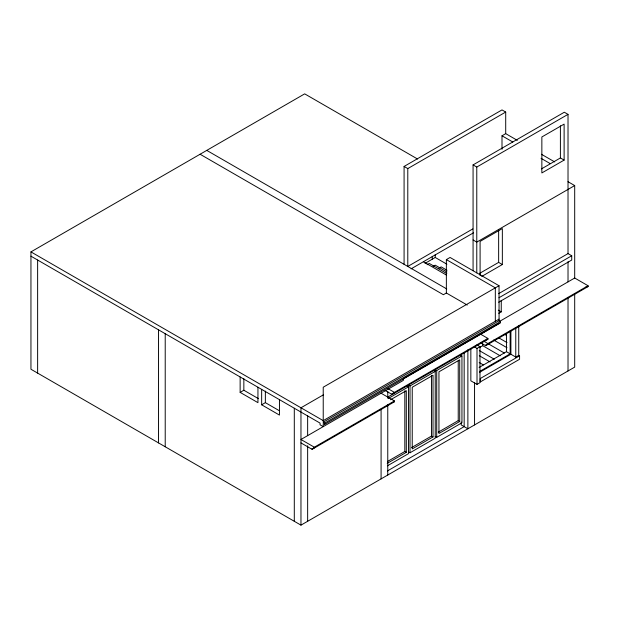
<?xml version="1.0" encoding="UTF-8"?>
<svg xmlns="http://www.w3.org/2000/svg" width="619" height="619" viewBox="0 0 619 619"><rect width="100%" height="100%" fill="white"/><g stroke="black" fill="none" stroke-linecap="round" stroke-linejoin="round"><path stroke-width="0.93" d="M574.695 293.963L574.695 367.113L300.966 525.144L30.95 369.249L30.95 251.887L304.68 93.856L417.554 159.021M404.083 264.313L404.083 166.449L502.001 109.911L505.708 112.054L505.708 133.642L517.337 140.358M404.083 166.449L407.789 168.585L505.708 112.054M502.001 149.303L502.001 135.785L505.708 133.642M473.071 270.735L473.071 164.902L564.311 112.225L568.018 114.368L568.018 253.604L498.581 293.692M473.071 164.902L476.777 167.045L568.018 114.368M541.447 168.902L560.404 157.953L564.118 160.097L564.118 124.117L541.857 136.969L541.857 172.941L564.118 160.097M472.823 228.906L407.789 266.449L407.789 168.585M411.07 268.855L473.558 232.775M424.99 263.385L435.234 257.473L446.887 264.197M427.079 264.746L429.3 263.462L446.825 273.583M433.014 266.464L435.234 265.18L446.918 271.927M467.229 305.051L446.361 293.004L446.361 259.601L450.075 257.458L499.03 285.723L499.076 320.82M499.394 321.501L574.695 278.024L574.695 185.568L476.777 242.106L473.071 239.963M438.948 268.174L441.169 266.89L447.011 270.263M240.141 376.956L240.141 392.376L243.847 390.233L258.417 398.644M479.686 273.335L498.643 262.394L502.349 264.537L502.349 228.558L480.096 241.402L480.096 275.486M446.361 293.004L443.397 294.721L200.084 154.239M481.744 276.43L502.349 264.537M261.651 389.382L261.651 404.795L265.365 402.659L279.123 410.598M499.03 285.723L323.226 387.223L323.226 422.197L324.704 423.056L500.516 321.555L500.516 322.839L324.704 424.34L323.226 423.489L323.226 426.638L320.046 424.804L320.046 423.094L30.95 256.181M323.52 394.767L300.966 407.782L300.966 525.144M498.937 297.77L571.732 255.748L571.732 260.042L498.69 302.211M498.752 313.307L501.258 311.86L501.258 300.3M499.076 319.102L323.226 420.634L30.95 251.887M323.226 422.197L499.03 320.696L500.516 321.555M404.176 378.194L490.132 328.565M490.968 328.078L499.03 323.428M385.057 390.388L392.214 394.52L392.214 393.661L393.877 392.701M387.765 388.523L394.435 392.376L487.904 338.415L487.904 339.274L387.525 397.228M388.19 398.551L408.532 386.813L407.047 385.954M387.378 465.836L408.532 453.626L408.532 385.095L410.018 385.954L435.234 371.392L433.757 370.533M408.532 451.909L410.018 452.768L435.234 438.206L435.234 369.682L436.72 370.533L461.944 355.971L461.944 422.785L436.72 437.347L435.234 436.488M474.696 347.066L477.009 348.396L479.98 346.686L479.98 382.658L477.009 384.376L470.842 380.817L470.842 348.629M479.748 347.406L482.712 345.696L500.237 355.817M390.519 399.781L406.304 390.666L406.304 452.334L387.2 463.368M483.733 341.146L487.904 343.553L588.05 285.738L588.05 286.589L485.683 345.696L480.909 342.941M403.34 378.673L403.34 380.383L300.966 439.49L314.32 447.197L394.435 400.942L394.435 401.801L312.1 449.34L300.966 442.918M479.121 367.469L506.45 351.693L510.157 353.836L510.157 330.786M479.524 371.524L510.157 353.836M479.508 372.383L510.899 354.261L516.602 357.55M519.573 355.84L480.259 378.542L480.259 381.962L519.573 359.268L519.573 355.84L518.737 355.36L515.766 357.07L515.766 327.397M387.378 461.557L404.826 451.483L406.304 452.334M411.589 447.576L431.528 436.062L433.014 436.921L433.014 375.246L412.239 387.239L412.239 448.914L433.014 436.921M438.291 432.155L458.23 420.641L459.716 421.5L459.716 359.825L438.948 371.818L438.948 433.493L459.716 421.5M387.393 470.966L464.165 426.638L464.165 352.536M541.432 154.27L554.725 161.938M502.001 135.785L512.803 142.014M541.052 158.325L550.19 163.602M568.018 181.715L574.695 185.568M568.018 253.604L571.732 255.748M574.695 278.024L588.05 285.738M587.307 286.164L588.05 286.589M446.361 259.601L495.324 287.866L495.324 321.269M423.365 261.752L446.632 275.184M498.287 310.15L501.258 311.86M206.761 150.386L446.756 288.949M504.593 334.345L506.265 335.312M498.659 337.773L507.007 342.593M493.653 340.024L507.007 347.731M480.398 334.074L487.904 338.415M487.161 338.841L487.904 339.274M488.553 343.932L504.408 353.085M476.893 344.907L479.98 346.686M479.284 350.571L494.302 359.237M479.284 355.708L490.132 361.968M479.191 362.502L483.362 364.916M460.459 355.12L461.944 355.971M381.087 393.235L394.435 400.942M393.692 401.367L394.435 401.801M240.141 392.376L257.945 402.659L257.945 387.239M261.651 404.795L279.455 415.078L279.455 399.657M568.018 261.736L568.018 281.877M568.018 297.337L568.018 370.967M560.404 125.765L560.404 157.953M518.737 325.679L518.737 355.36M510.899 331.281L510.899 354.261M506.45 333.44L506.45 351.693M498.643 230.206L498.643 262.394M487.904 343.553L487.904 344.412L487.161 343.978A2.097 1.215 60 0 1 485.683 344.837L485.683 345.696M482.712 343.986L482.712 345.696M477.009 348.396L477.009 384.376M476.777 167.045L476.777 272.878M474.556 382.527L474.556 424.928M467.879 349.859L467.879 428.781L461.201 424.928L461.201 422.042M461.201 354.672L461.201 356.598M458.23 360.9L458.23 420.641M436.72 370.533L436.72 437.347M435.234 254.587L435.234 257.473M432.271 256.305L432.271 259.183M431.528 375.354L431.528 436.062M410.018 385.954L410.018 452.768M404.826 390.775L404.826 451.483M394.435 392.376L394.435 393.235L393.692 392.802A2.097 1.215 60 0 1 392.214 393.661M387.765 391.301L387.765 398.04M387.765 404.78L387.765 475.036M381.087 409.089L381.087 478.889M324.704 423.056L324.704 424.34M314.32 447.197L314.32 448.055L313.578 447.622A2.097 1.215 60 0 1 312.1 448.481L312.1 449.34M307.643 415.782L307.643 435.637M307.643 445.75L307.643 521.291M294.296 408.223L294.296 521.291M265.365 391.092L265.365 402.659M243.847 378.673L243.847 390.233M165.219 333.703L165.219 446.771M158.541 329.85L158.541 442.918M37.627 260.042L37.627 373.102M393.498 402.11A2.097 1.215 60 0 1 392.779 402.427M486.967 339.583A2.097 1.215 60 0 1 486.248 339.893M587.292 286.38A2.097 1.215 60 0 1 585.822 287.023"/></g></svg>
